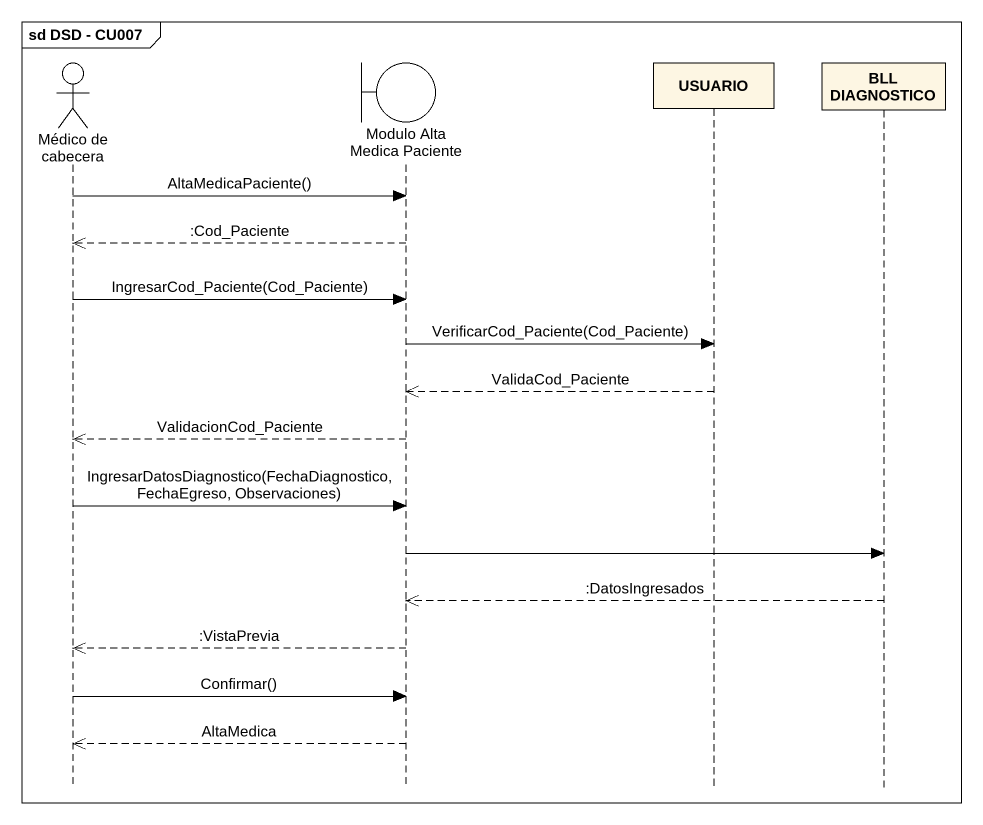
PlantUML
@startuml
mainframe sd DSD - CU007
hide footbox
actor "Médico de cabecera" as Médico_de_cabecera
boundary "Modulo Alta Medica Paciente" as Modulo_Alta_Medica_Paciente
participant USUARIO
participant "BLL DIAGNOSTICO" as BLL_DIAGNOSTICO

Médico_de_cabecera -> Modulo_Alta_Medica_Paciente : AltaMedicaPaciente()
Modulo_Alta_Medica_Paciente -->> Médico_de_cabecera : :Cod_Paciente
Médico_de_cabecera -> Modulo_Alta_Medica_Paciente : IngresarCod_Paciente(Cod_Paciente)
Modulo_Alta_Medica_Paciente -> USUARIO : VerificarCod_Paciente(Cod_Paciente)
USUARIO -->> Modulo_Alta_Medica_Paciente : ValidaCod_Paciente
Modulo_Alta_Medica_Paciente -->> Médico_de_cabecera : ValidacionCod_Paciente
Médico_de_cabecera -> Modulo_Alta_Medica_Paciente : IngresarDatosDiagnostico(FechaDiagnostico, FechaEgreso, Observaciones)
Modulo_Alta_Medica_Paciente -> BLL_DIAGNOSTICO
BLL_DIAGNOSTICO -->> Modulo_Alta_Medica_Paciente : :DatosIngresados
Modulo_Alta_Medica_Paciente -->> Médico_de_cabecera : :VistaPrevia
Médico_de_cabecera -> Modulo_Alta_Medica_Paciente : Confirmar()
Modulo_Alta_Medica_Paciente -->> Médico_de_cabecera : AltaMedica
@enduml
